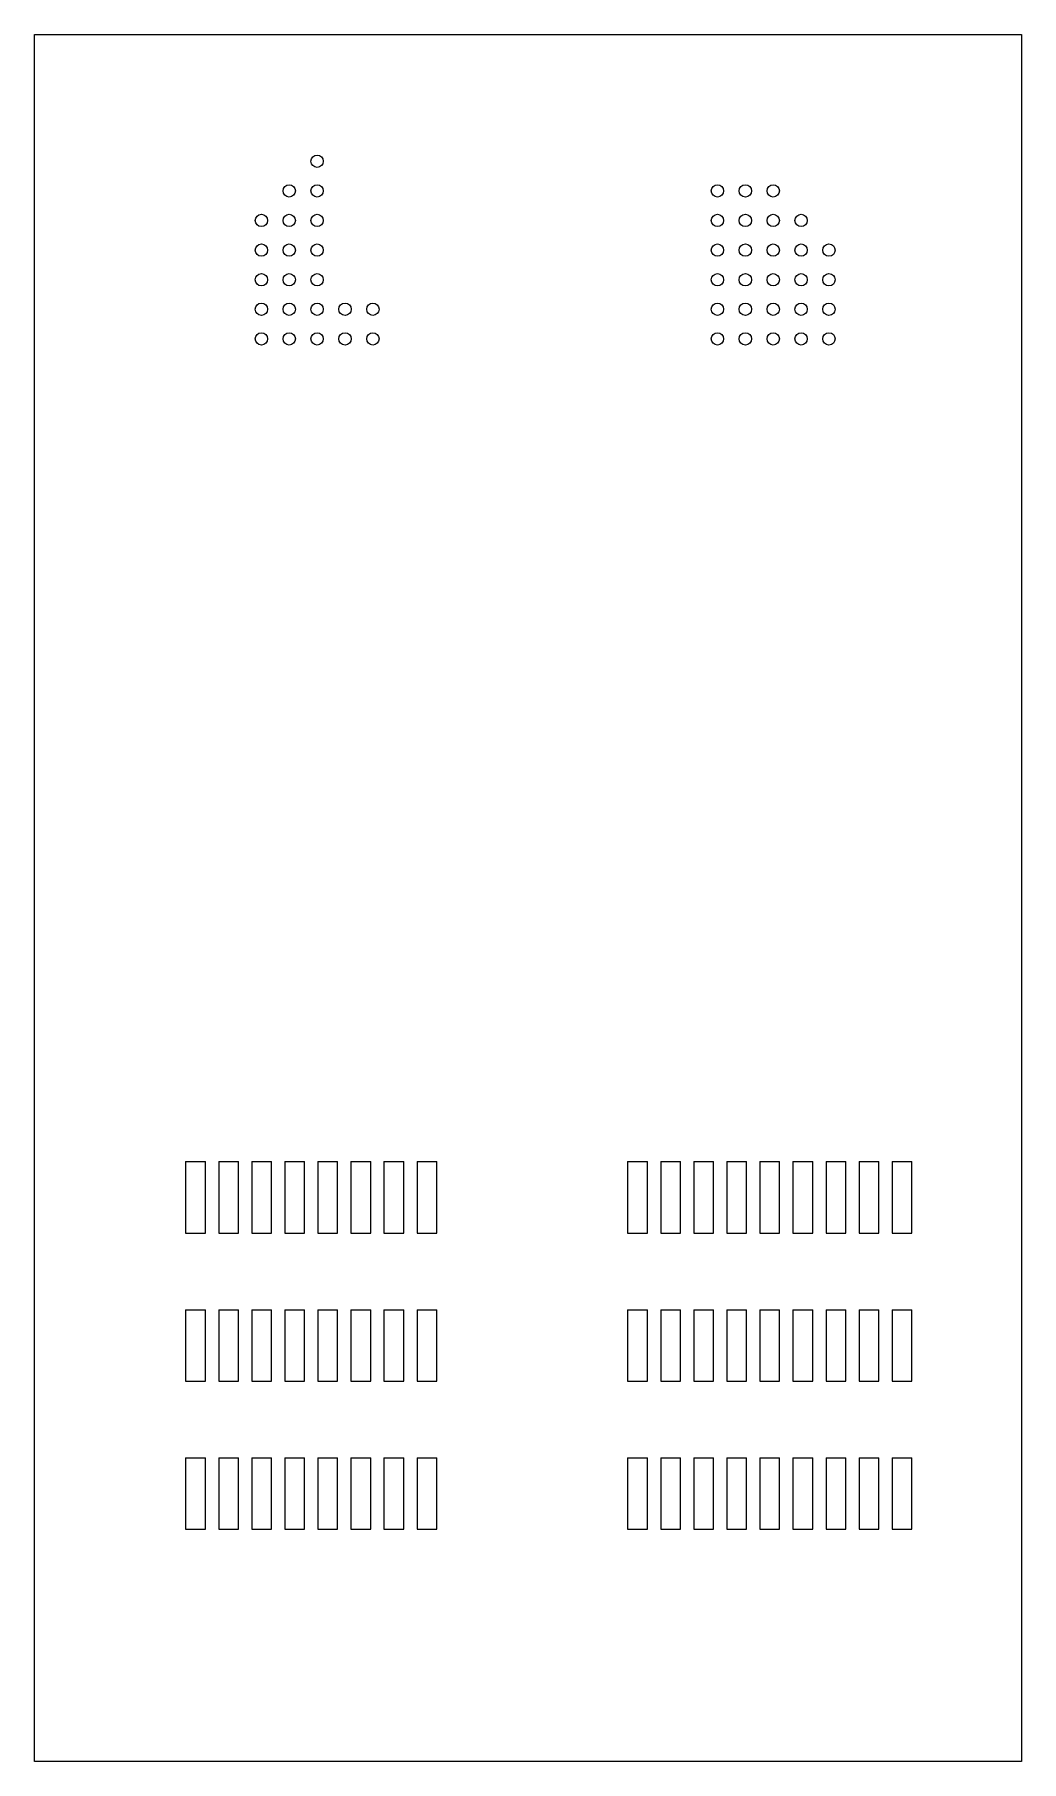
# Model space of a CAD drawing. Header units: inches. Extents: x 12.3 to 52.3, y 10.2 to 80.2.
import ezdxf

# ---------------------------------------------------------------- set-up
doc = ezdxf.new("R2010")
doc.units = ezdxf.units.IN
doc.header["$MEASUREMENT"] = 0
doc.layers.add('Hole', color=1, linetype='Continuous')

msp = doc.modelspace()

# ---------------------------------------------------------------- linework, layer by layer
at = {"layer": 'Hole'}
for p, q in [((12.345, 80.17), (52.345, 80.17)), ((12.345, 10.17), (12.345, 80.17)), ((52.345, 80.17), (52.345, 10.17)), ((18.469, 34.482), (19.269, 34.482)), ((18.469, 34.482), (18.469, 31.582)), ((19.269, 31.582), (19.269, 34.482)), ((19.809, 34.482), (20.609, 34.482)), ((19.809, 34.482), (19.809, 31.582)), ((20.609, 31.582), (20.609, 34.482)), ((21.149, 34.482), (21.949, 34.482)), ((21.149, 34.482), (21.149, 31.582)), ((21.949, 31.582), (21.949, 34.482)), ((22.489, 34.482), (23.289, 34.482)), ((22.489, 34.482), (22.489, 31.582)), ((23.289, 31.582), (23.289, 34.482)), ((23.829, 34.482), (24.629, 34.482)), ((23.829, 34.482), (23.829, 31.582)), ((24.629, 31.582), (24.629, 34.482)), ((25.169, 34.482), (25.969, 34.482)), ((25.169, 34.482), (25.169, 31.582)), ((25.969, 31.582), (25.969, 34.482)), ((26.509, 34.482), (27.309, 34.482)), ((26.509, 34.482), (26.509, 31.582)), ((27.309, 31.582), (27.309, 34.482)), ((27.849, 34.482), (28.649, 34.482)), ((27.849, 34.482), (27.849, 31.582)), ((28.649, 31.582), (28.649, 34.482)), ((36.384, 34.482), (37.184, 34.482)), ((36.384, 34.482), (36.384, 31.582)), ((37.184, 31.582), (37.184, 34.482)), ((37.724, 34.482), (38.524, 34.482)), ((37.724, 34.482), (37.724, 31.582)), ((38.524, 31.582), (38.524, 34.482)), ((39.064, 34.482), (39.864, 34.482)), ((39.064, 34.482), (39.064, 31.582)), ((39.864, 31.582), (39.864, 34.482)), ((40.404, 34.482), (41.204, 34.482)), ((40.404, 34.482), (40.404, 31.582)), ((41.204, 31.582), (41.204, 34.482)), ((41.744, 34.482), (42.544, 34.482)), ((41.744, 34.482), (41.744, 31.582)), ((42.544, 31.582), (42.544, 34.482)), ((43.084, 34.482), (43.884, 34.482)), ((43.084, 34.482), (43.084, 31.582)), ((43.884, 31.582), (43.884, 34.482)), ((44.424, 34.482), (45.224, 34.482)), ((44.424, 34.482), (44.424, 31.582)), ((45.224, 31.582), (45.224, 34.482)), ((45.764, 34.482), (46.564, 34.482)), ((45.764, 34.482), (45.764, 31.582)), ((46.564, 31.582), (46.564, 34.482)), ((47.104, 34.482), (47.904, 34.482)), ((47.104, 34.482), (47.104, 31.582)), ((47.904, 31.582), (47.904, 34.482)), ((18.469, 31.582), (19.269, 31.582)), ((19.809, 31.582), (20.609, 31.582)), ((21.149, 31.582), (21.949, 31.582)), ((22.489, 31.582), (23.289, 31.582)), ((23.829, 31.582), (24.629, 31.582)), ((25.169, 31.582), (25.969, 31.582)), ((26.509, 31.582), (27.309, 31.582)), ((27.849, 31.582), (28.649, 31.582)), ((36.384, 31.582), (37.184, 31.582)), ((37.724, 31.582), (38.524, 31.582)), ((39.064, 31.582), (39.864, 31.582)), ((40.404, 31.582), (41.204, 31.582)), ((41.744, 31.582), (42.544, 31.582)), ((43.084, 31.582), (43.884, 31.582)), ((44.424, 31.582), (45.224, 31.582)), ((45.764, 31.582), (46.564, 31.582)), ((47.104, 31.582), (47.904, 31.582)), ((18.469, 28.482), (19.269, 28.482)), ((18.469, 28.482), (18.469, 25.582)), ((19.269, 25.582), (19.269, 28.482)), ((19.809, 28.482), (20.609, 28.482)), ((19.809, 28.482), (19.809, 25.582)), ((20.609, 25.582), (20.609, 28.482)), ((21.149, 28.482), (21.949, 28.482)), ((21.149, 28.482), (21.149, 25.582)), ((21.949, 25.582), (21.949, 28.482)), ((22.489, 28.482), (23.289, 28.482)), ((22.489, 28.482), (22.489, 25.582)), ((23.289, 25.582), (23.289, 28.482)), ((23.829, 28.482), (24.629, 28.482)), ((23.829, 28.482), (23.829, 25.582)), ((24.629, 25.582), (24.629, 28.482)), ((25.169, 28.482), (25.969, 28.482)), ((25.169, 28.482), (25.169, 25.582)), ((25.969, 25.582), (25.969, 28.482)), ((26.509, 28.482), (27.309, 28.482)), ((26.509, 28.482), (26.509, 25.582)), ((27.309, 25.582), (27.309, 28.482)), ((27.849, 28.482), (28.649, 28.482)), ((27.849, 28.482), (27.849, 25.582)), ((28.649, 25.582), (28.649, 28.482)), ((36.384, 28.482), (37.184, 28.482)), ((36.384, 28.482), (36.384, 25.582)), ((37.184, 25.582), (37.184, 28.482)), ((37.724, 28.482), (38.524, 28.482)), ((37.724, 28.482), (37.724, 25.582)), ((38.524, 25.582), (38.524, 28.482)), ((39.064, 28.482), (39.864, 28.482)), ((39.064, 28.482), (39.064, 25.582)), ((39.864, 25.582), (39.864, 28.482)), ((40.404, 28.482), (41.204, 28.482)), ((40.404, 28.482), (40.404, 25.582)), ((41.204, 25.582), (41.204, 28.482)), ((41.744, 28.482), (42.544, 28.482)), ((41.744, 28.482), (41.744, 25.582)), ((42.544, 25.582), (42.544, 28.482)), ((43.084, 28.482), (43.884, 28.482)), ((43.084, 28.482), (43.084, 25.582)), ((43.884, 25.582), (43.884, 28.482)), ((44.424, 28.482), (45.224, 28.482)), ((44.424, 28.482), (44.424, 25.582)), ((45.224, 25.582), (45.224, 28.482)), ((45.764, 28.482), (46.564, 28.482)), ((45.764, 28.482), (45.764, 25.582)), ((46.564, 25.582), (46.564, 28.482)), ((47.104, 28.482), (47.904, 28.482)), ((47.104, 28.482), (47.104, 25.582)), ((47.904, 25.582), (47.904, 28.482)), ((18.469, 25.582), (19.269, 25.582)), ((19.809, 25.582), (20.609, 25.582)), ((21.149, 25.582), (21.949, 25.582)), ((22.489, 25.582), (23.289, 25.582)), ((23.829, 25.582), (24.629, 25.582)), ((25.169, 25.582), (25.969, 25.582)), ((26.509, 25.582), (27.309, 25.582)), ((27.849, 25.582), (28.649, 25.582)), ((36.384, 25.582), (37.184, 25.582)), ((37.724, 25.582), (38.524, 25.582)), ((39.064, 25.582), (39.864, 25.582)), ((40.404, 25.582), (41.204, 25.582)), ((41.744, 25.582), (42.544, 25.582)), ((43.084, 25.582), (43.884, 25.582)), ((44.424, 25.582), (45.224, 25.582)), ((45.764, 25.582), (46.564, 25.582)), ((47.104, 25.582), (47.904, 25.582)), ((18.469, 22.482), (19.269, 22.482)), ((18.469, 22.482), (18.469, 19.582)), ((19.269, 19.582), (19.269, 22.482)), ((19.809, 22.482), (20.609, 22.482)), ((19.809, 22.482), (19.809, 19.582)), ((20.609, 19.582), (20.609, 22.482)), ((21.149, 22.482), (21.949, 22.482)), ((21.149, 22.482), (21.149, 19.582)), ((21.949, 19.582), (21.949, 22.482)), ((22.489, 22.482), (23.289, 22.482)), ((22.489, 22.482), (22.489, 19.582)), ((23.289, 19.582), (23.289, 22.482)), ((23.829, 22.482), (24.629, 22.482)), ((23.829, 22.482), (23.829, 19.582)), ((24.629, 19.582), (24.629, 22.482)), ((25.169, 22.482), (25.969, 22.482)), ((25.169, 22.482), (25.169, 19.582)), ((25.969, 19.582), (25.969, 22.482)), ((26.509, 22.482), (27.309, 22.482)), ((26.509, 22.482), (26.509, 19.582)), ((27.309, 19.582), (27.309, 22.482)), ((27.849, 22.482), (28.649, 22.482)), ((27.849, 22.482), (27.849, 19.582)), ((28.649, 19.582), (28.649, 22.482)), ((36.384, 22.482), (37.184, 22.482)), ((36.384, 22.482), (36.384, 19.582)), ((37.184, 19.582), (37.184, 22.482)), ((37.724, 22.482), (38.524, 22.482)), ((37.724, 22.482), (37.724, 19.582)), ((38.524, 19.582), (38.524, 22.482)), ((39.064, 22.482), (39.864, 22.482)), ((39.064, 22.482), (39.064, 19.582)), ((39.864, 19.582), (39.864, 22.482)), ((40.404, 22.482), (41.204, 22.482)), ((40.404, 22.482), (40.404, 19.582)), ((41.204, 19.582), (41.204, 22.482)), ((41.744, 22.482), (42.544, 22.482)), ((41.744, 22.482), (41.744, 19.582)), ((42.544, 19.582), (42.544, 22.482)), ((43.084, 22.482), (43.884, 22.482)), ((43.084, 22.482), (43.084, 19.582)), ((43.884, 19.582), (43.884, 22.482)), ((44.424, 22.482), (45.224, 22.482)), ((44.424, 22.482), (44.424, 19.582)), ((45.224, 19.582), (45.224, 22.482)), ((45.764, 22.482), (46.564, 22.482)), ((45.764, 22.482), (45.764, 19.582)), ((46.564, 19.582), (46.564, 22.482)), ((47.104, 22.482), (47.904, 22.482)), ((47.104, 22.482), (47.104, 19.582)), ((47.904, 19.582), (47.904, 22.482)), ((18.469, 19.582), (19.269, 19.582)), ((19.809, 19.582), (20.609, 19.582)), ((21.149, 19.582), (21.949, 19.582)), ((22.489, 19.582), (23.289, 19.582)), ((23.829, 19.582), (24.629, 19.582)), ((25.169, 19.582), (25.969, 19.582)), ((26.509, 19.582), (27.309, 19.582)), ((27.849, 19.582), (28.649, 19.582)), ((36.384, 19.582), (37.184, 19.582)), ((37.724, 19.582), (38.524, 19.582)), ((39.064, 19.582), (39.864, 19.582)), ((40.404, 19.582), (41.204, 19.582)), ((41.744, 19.582), (42.544, 19.582)), ((43.084, 19.582), (43.884, 19.582)), ((44.424, 19.582), (45.224, 19.582)), ((45.764, 19.582), (46.564, 19.582)), ((47.104, 19.582), (47.904, 19.582)), ((52.345, 10.17), (12.345, 10.17))]:
    msp.add_line(p, q, dxfattribs=at)
for centre in [(23.799, 75.032), (22.669, 73.832), (23.799, 73.832), (40.024, 73.832), (41.154, 73.832), (42.284, 73.832), (21.539, 72.632), (22.669, 72.632), (23.799, 72.632), (40.024, 72.632), (41.154, 72.632), (42.284, 72.632), (43.414, 72.632), (21.539, 71.432), (22.669, 71.432), (23.799, 71.432), (40.024, 71.432), (41.154, 71.432), (42.284, 71.432), (43.414, 71.432), (44.544, 71.432), (21.539, 70.232), (22.669, 70.232), (23.799, 70.232), (40.024, 70.232), (41.154, 70.232), (42.284, 70.232), (43.414, 70.232), (44.544, 70.232), (21.539, 69.032), (22.669, 69.032), (23.799, 69.032), (24.929, 69.032), (26.059, 69.032), (40.024, 69.032), (41.154, 69.032), (42.284, 69.032), (43.414, 69.032), (44.544, 69.032), (21.539, 67.832), (22.669, 67.832), (23.799, 67.832), (24.929, 67.832), (26.059, 67.832), (40.024, 67.832), (41.154, 67.832), (42.284, 67.832), (43.414, 67.832), (44.544, 67.832)]:
    msp.add_circle(centre, 0.25, dxfattribs=at)

doc.saveas('drawing.dxf')
